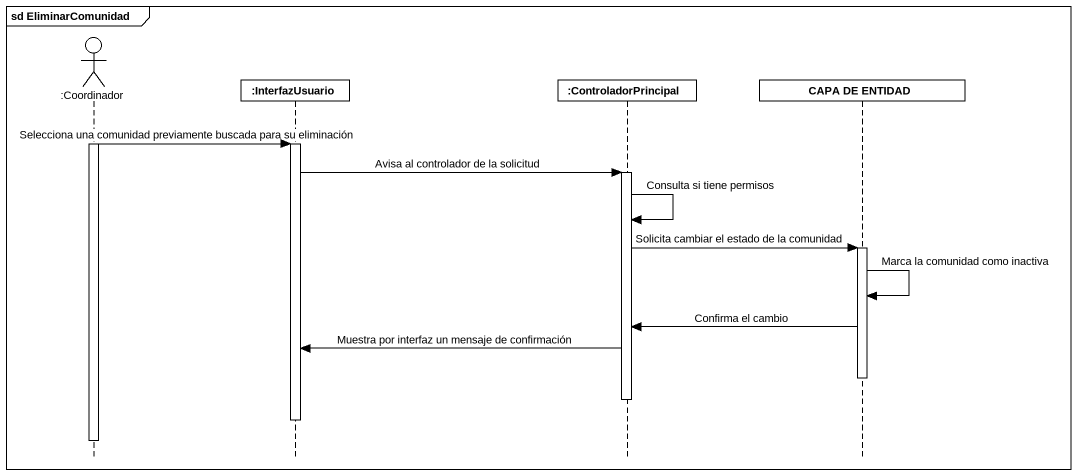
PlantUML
@startuml
mainframe sd EliminarComunidad
hide footbox
actor ":Coordinador" as Coordinador
participant ":InterfazUsuario" as InterfazUsuario
participant ":ControladorPrincipal" as ControladorPrincipal
participant "CAPA DE ENTIDAD" as CAPA_DE_ENTIDAD

activate Coordinador
Coordinador -> InterfazUsuario : Selecciona una comunidad previamente buscada para su eliminación
activate InterfazUsuario
InterfazUsuario -> ControladorPrincipal : Avisa al controlador de la solicitud
activate ControladorPrincipal
ControladorPrincipal -> ControladorPrincipal : Consulta si tiene permisos
ControladorPrincipal -> CAPA_DE_ENTIDAD : Solicita cambiar el estado de la comunidad
activate CAPA_DE_ENTIDAD
CAPA_DE_ENTIDAD -> CAPA_DE_ENTIDAD : Marca la comunidad como inactiva
CAPA_DE_ENTIDAD -> ControladorPrincipal : Confirma el cambio
ControladorPrincipal -> InterfazUsuario : Muestra por interfaz un mensaje de confirmación
deactivate CAPA_DE_ENTIDAD
deactivate ControladorPrincipal
deactivate InterfazUsuario
deactivate Coordinador
@enduml
